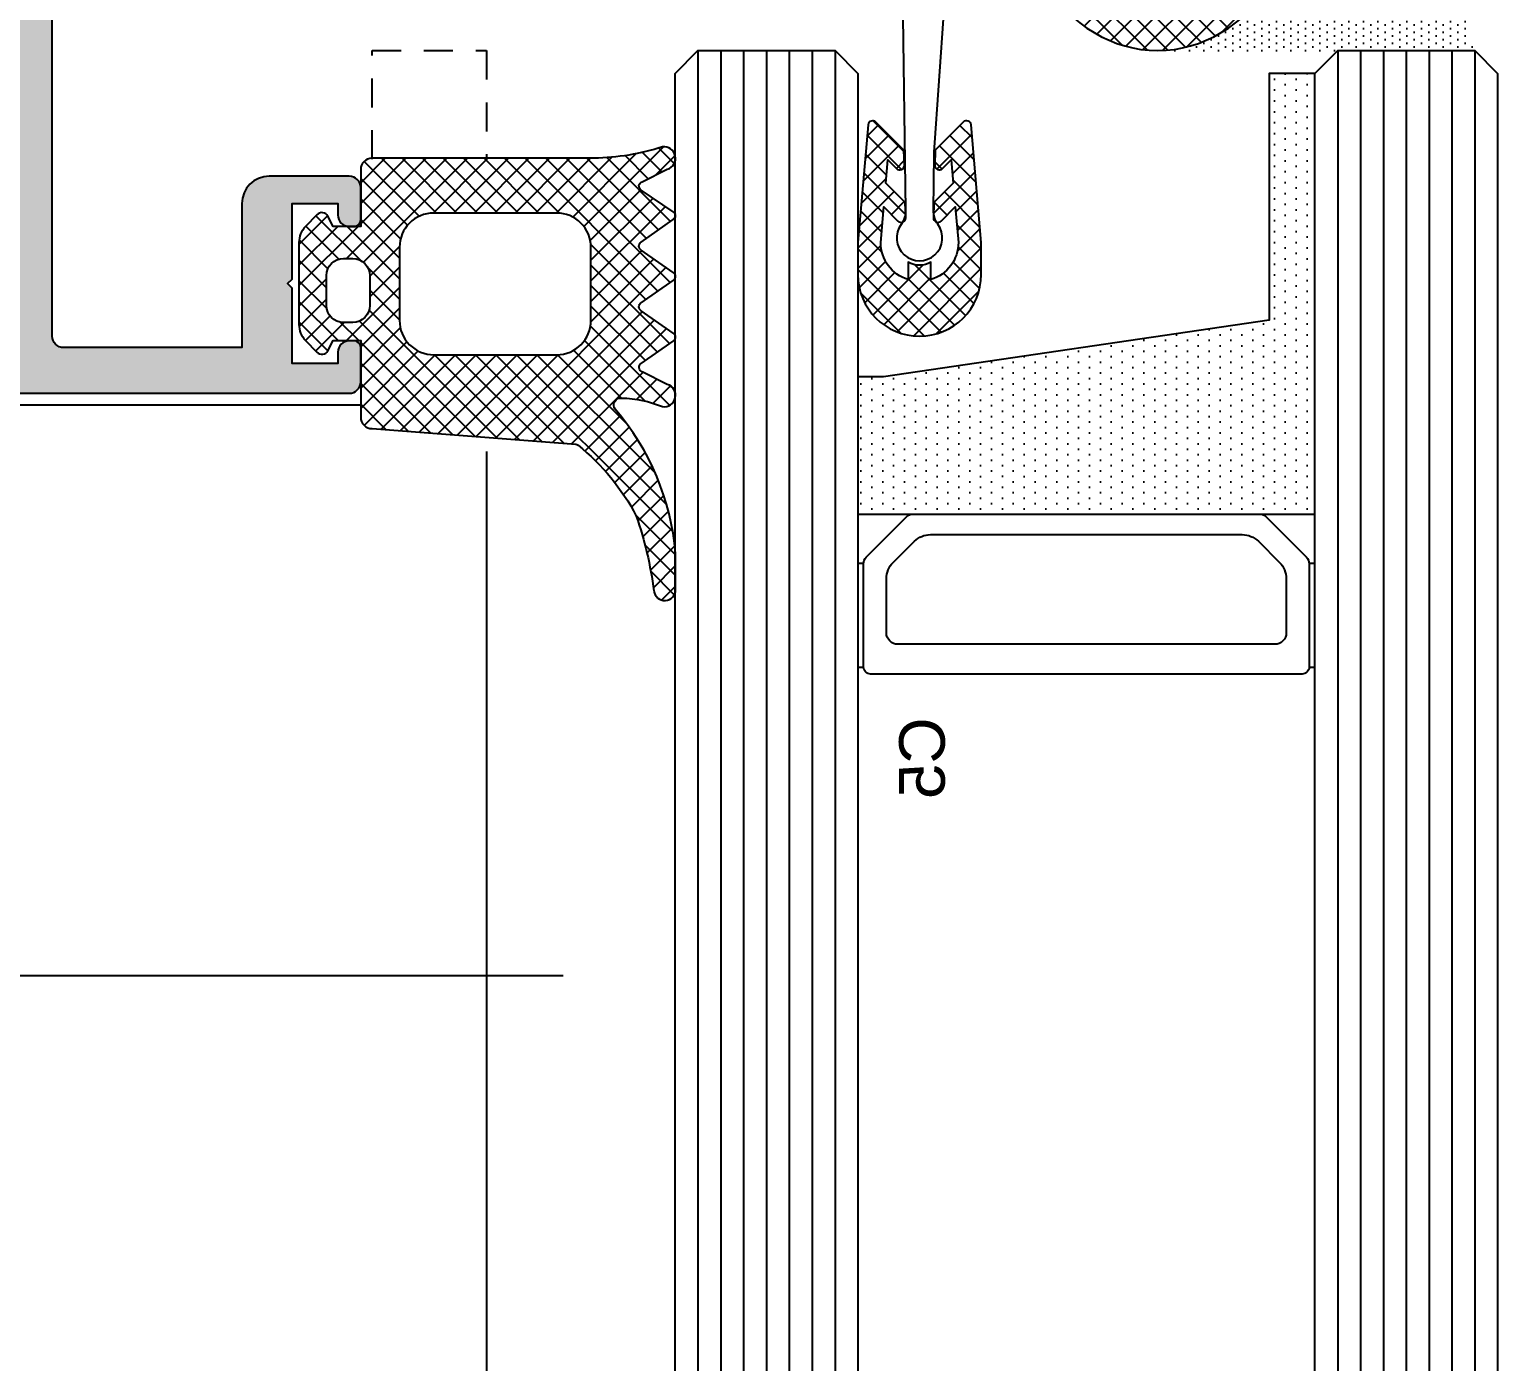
# Model space of a CAD drawing. Header units: inches. Extents: x -772 to 6765, y -813 to 4093.
# Drawn here: x 6010.2 to 6016.63, y 3127.64 to 3133.47 of the extents above; entities that cross this region are included whole.
import ezdxf

# ---------------------------------------------------------------- set-up
doc = ezdxf.new("R2010")
doc.units = ezdxf.units.IN
doc.header["$MEASUREMENT"] = 0
doc.linetypes.add('HIDDEN', pattern=[9.524999999999999, 6.349999999999999, -3.174999999999999])
for name, color, linetype in [('aksoy_aksesuar', 40, 'Continuous'), ('aksoy_bant', 1, 'Continuous'), ('aksoy_block', 7, 'Continuous'), ('aksoy_detaytarama', 252, 'Continuous'), ('aksoy_fitil', 1, 'Continuous'), ('aksoy_iz', 8, 'HIDDEN'), ('aksoy_kapali', 3, 'Continuous'), ('aksoy_silikon', 1, 'Continuous'), ('H_FAC_Cam', 153, 'Continuous'), ('H_FAC_Giydirme', 100, 'Continuous'), ('H_GEN_Greyscale1', 251, 'Continuous'), ('H_GEN_YalitimIsi', 32, 'BATTING')]:
    doc.layers.add(name, color=color, linetype=linetype)
doc.styles.get("Standard").update_dxf_attribs({"font": 'arial.ttf'})
doc.linetypes.add('BATTING', pattern='A,0.00254,-2.54,[134,ltypeshp.shx,S=2.54,R=0,X=-2.54,Y=0],-5.08,[134,ltypeshp.shx,S=2.54,R=180,X=2.54,Y=0],-2.54', length=10.16254)

# ---------------------------------------------------------------- blocks, each defined once
blk = doc.blocks.new('RYN_0342506', base_point=(58, 24.6))
at = {"layer": 'aksoy_detaytarama', "ltscale": 0.1, "extrusion": (0, 0, -1)}
h = blk.add_hatch(color=256, dxfattribs=at)
h.dxf.hatch_style = 1
h.paths.add_polyline_path([(-88.14999999990687, 52.99999999976717), (-88.14999999990687, 46.1999999997206), (-74.44999999995343, 46.1999999997206), (-74.44999999995343, 52.99999999976717)], flags=16)
edge = h.paths.add_edge_path()
edge.add_arc((-87.64998842345085, 72.09998842305504), 0.5000115766671682, 450.0013265422685, 539.9986734577313)
edge.add_line((-88.14999999990687, 72.0999999998603), (-88.14999999990687, 54.69999999983702))
edge.add_line((-88.14999999990687, 54.6999999997206), (-58.49999999990541, 54.6999999997206))
edge.add_arc((-58.5, 54.1999999997206), 0.5, 360, 450, ccw=False)
edge.add_line((-58, 54.1999999997206), (-58, 52.49999999976717))
edge.add_line((-58, 52.49999999976717), (-58.11028856829944, 52.49999999976717))
edge.add_line((-58.11028856830671, 52.49999999976717), (-58.32679491925228, 52.12499999976717))
edge.add_arc((-58.5, 52.2249999998603), 0.199999999999917, 210.0000000000001, 329.99999999999994, ccw=False)
edge.add_line((-58.67320508067496, 52.12499999976717), (-58.82679491916133, 52.3910254035145))
edge.add_arc((-59, 52.2910254036542), 0.1999999999999153, 389.9999999999992, 510.0000000000007)
edge.add_line((-59.17320508067496, 52.3910254035145), (-59.32679491916133, 52.12499999976717))
edge.add_arc((-59.5, 52.2249999998603), 0.199999999999917, 210.0000000000001, 329.99999999999994, ccw=False)
edge.add_line((-59.67320508067496, 52.12499999976717), (-59.82679491916133, 52.3910254035145))
edge.add_arc((-60, 52.2910254036542), 0.1999999999999153, 389.9999999999992, 510.0000000000007)
edge.add_line((-60.17320508067496, 52.3910254035145), (-60.32679491916133, 52.12499999976717))
edge.add_arc((-60.5, 52.2249999998603), 0.199999999999917, 210.0000000000001, 329.99999999999994, ccw=False)
edge.add_line((-60.67320508067496, 52.12499999976717), (-60.82679491916133, 52.3910254035145))
edge.add_arc((-61, 52.2910254036542), 0.1999999999999153, 389.9999999999992, 510.0000000000007)
edge.add_line((-61.17320508067496, 52.3910254035145), (-61.32679491916133, 52.12499999976717))
edge.add_arc((-61.5, 52.2249999998603), 0.199999999999917, 210.0000000000001, 329.99999999999994, ccw=False)
edge.add_line((-61.67320508067496, 52.12499999976717), (-61.82679491916133, 52.3910254035145))
edge.add_arc((-62, 52.2910254036542), 0.1999999999999153, 389.9999999999992, 510.0000000000007)
edge.add_line((-62.17320508067496, 52.3910254035145), (-62.32679491916133, 52.12499999976717))
edge.add_arc((-62.5, 52.2249999998603), 0.199999999999917, 210.0000000000001, 329.99999999999994, ccw=False)
edge.add_line((-62.67320508067496, 52.12499999976717), (-62.82679491916133, 52.3910254035145))
edge.add_arc((-63, 52.2910254036542), 0.1999999999999153, 389.9999999999992, 510.0000000000007)
edge.add_line((-63.17320508067496, 52.3910254035145), (-63.32679491916133, 52.12499999976717))
edge.add_arc((-63.5, 52.2249999998603), 0.199999999999917, 210.0000000000001, 329.99999999999994, ccw=False)
edge.add_line((-63.67320508067496, 52.12499999976717), (-63.82679491916133, 52.3910254035145))
edge.add_arc((-64, 52.2910254036542), 0.1999999999999153, 389.9999999999992, 510.0000000000007)
edge.add_line((-64.17320508067496, 52.3910254035145), (-64.32679491916133, 52.12499999976717))
edge.add_arc((-64.5, 52.2249999998603), 0.199999999999917, 210.0000000000001, 329.99999999999994, ccw=False)
edge.add_line((-64.67320508067496, 52.12499999976717), (-64.82679491916133, 52.3910254035145))
edge.add_arc((-65, 52.2910254036542), 0.1999999999999153, 389.9999999999992, 510.0000000000007)
edge.add_line((-65.17320508067496, 52.3910254035145), (-65.32679491916133, 52.12499999976717))
edge.add_arc((-65.5, 52.2249999998603), 0.199999999999917, 210.0000000000001, 329.99999999999994, ccw=False)
edge.add_line((-65.67320508067496, 52.12499999976717), (-65.82679491916133, 52.3910254035145))
edge.add_arc((-66, 52.2910254036542), 0.1999999999999153, 389.9999999999992, 510.0000000000007)
edge.add_line((-66.17320508067496, 52.3910254035145), (-66.32679491916133, 52.12499999976717))
edge.add_arc((-66.5, 52.2249999998603), 0.199999999999917, 210.0000000000001, 329.99999999999994, ccw=False)
edge.add_line((-66.67320508067496, 52.12499999976717), (-66.82679491916133, 52.3910254035145))
edge.add_arc((-67, 52.2910254036542), 0.1999999999999153, 389.9999999999992, 510.0000000000007)
edge.add_line((-67.17320508067496, 52.3910254035145), (-67.32679491916133, 52.12499999976717))
edge.add_arc((-67.5, 52.2249999998603), 0.199999999999917, 210.0000000000001, 329.99999999999994, ccw=False)
edge.add_line((-67.67320508067496, 52.12499999976717), (-67.82679491916133, 52.3910254035145))
edge.add_arc((-68, 52.2910254036542), 0.1999999999999153, 389.9999999999992, 510.0000000000007)
edge.add_line((-68.17320508067496, 52.3910254035145), (-68.32679491916133, 52.12499999976717))
edge.add_arc((-68.5, 52.2249999998603), 0.199999999999917, 210.0000000000001, 329.99999999999994, ccw=False)
edge.add_line((-68.67320508067496, 52.12499999976717), (-68.82679491916133, 52.3910254035145))
edge.add_arc((-69, 52.2910254036542), 0.1999999999999153, 389.9999999999992, 510.0000000000007)
edge.add_line((-69.17320508067496, 52.3910254035145), (-69.32679491916133, 52.12499999976717))
edge.add_arc((-69.5, 52.2249999998603), 0.199999999999917, 210.0000000000001, 329.99999999999994, ccw=False)
edge.add_line((-69.67320508067496, 52.12499999976717), (-69.8267949174442, 52.3910254035145))
edge.add_arc((-69.99999999825377, 52.2910254036542), 0.1999999999999117, 389.9999999999974, 510.0000000000026)
edge.add_line((-70.17320507904515, 52.3910254035145), (-70.32679491924864, 52.12499999976717))
edge.add_arc((-70.5, 52.2249999998603), 0.199999999999917, 210.0000000000001, 329.99999999999994, ccw=False)
edge.add_line((-70.67320508067496, 52.12499999976717), (-70.88971143162053, 52.49999999976717))
edge.add_line((-70.88971143169329, 52.49999999976717), (-70.99999999998909, 52.49999999976717))
edge.add_arc((-71, 51.49999999976717), 0.9999999999999929, 449.9999999999995, 540.0000000000005)
edge.add_line((-72, 51.49999999976717), (-72, 47.6999999997206))
edge.add_arc((-71, 47.6999999997206), 1.000000000000007, 540.0000000000005, 629.9999999999995)
edge.add_line((-71, 46.6999999997206), (-70.3897114317042, 46.6999999997206))
edge.add_line((-70.38971143169329, 46.6999999997206), (-70.17320508074772, 47.0749999997206))
edge.add_arc((-70, 46.9749999998603), 0.199999999999917, 390.00000000000006, 509.9999999999999, ccw=False)
edge.add_line((-69.82679491920862, 47.0749999997206), (-69.67320508072225, 46.80897459597327))
edge.add_arc((-69.5, 46.9089745960664), 0.1999999999999135, 569.9999999999984, 690.0000000000016)
edge.add_line((-69.32679491920862, 46.80897459597327), (-69.17320508072225, 47.0749999997206))
edge.add_arc((-69, 46.9749999998603), 0.199999999999917, 390.00000000000006, 509.9999999999999, ccw=False)
edge.add_line((-68.82679491920862, 47.0749999997206), (-68.67320508072225, 46.80897459597327))
edge.add_arc((-68.5, 46.9089745960664), 0.1999999999999135, 569.9999999999984, 690.0000000000016)
edge.add_line((-68.32679491920862, 46.80897459597327), (-68.17320508072225, 47.0749999997206))
edge.add_arc((-68, 46.9749999998603), 0.199999999999917, 390.00000000000006, 509.9999999999999, ccw=False)
edge.add_line((-67.82679491920862, 47.0749999997206), (-67.67320508072225, 46.80897459597327))
edge.add_arc((-67.5, 46.9089745960664), 0.1999999999999135, 569.9999999999984, 690.0000000000016)
edge.add_line((-67.32679491920862, 46.80897459597327), (-67.17320508072225, 47.0749999997206))
edge.add_arc((-67, 46.9749999998603), 0.199999999999917, 390.00000000000006, 509.9999999999999, ccw=False)
edge.add_line((-66.82679491920862, 47.0749999997206), (-66.67320508072225, 46.80897459597327))
edge.add_arc((-66.5, 46.9089745960664), 0.1999999999999135, 569.9999999999984, 690.0000000000016)
edge.add_line((-66.32679491920862, 46.80897459597327), (-66.17320508072225, 47.0749999997206))
edge.add_arc((-66, 46.9749999998603), 0.199999999999917, 390.00000000000006, 509.9999999999999, ccw=False)
edge.add_line((-65.82679491920862, 47.0749999997206), (-65.67320508072225, 46.80897459597327))
edge.add_arc((-65.5, 46.9089745960664), 0.1999999999999135, 569.9999999999984, 690.0000000000016)
edge.add_line((-65.32679491920862, 46.80897459597327), (-65.17320508072225, 47.0749999997206))
edge.add_arc((-65, 46.9749999998603), 0.199999999999917, 390.00000000000006, 509.9999999999999, ccw=False)
edge.add_line((-64.82679491920862, 47.0749999997206), (-64.67320508072225, 46.80897459597327))
edge.add_arc((-64.5, 46.9089745960664), 0.1999999999999135, 569.9999999999984, 690.0000000000016)
edge.add_line((-64.32679491920862, 46.80897459597327), (-64.17320508072225, 47.0749999997206))
edge.add_arc((-64, 46.9749999998603), 0.199999999999917, 390.00000000000006, 509.9999999999999, ccw=False)
edge.add_line((-63.82679491920862, 47.0749999997206), (-63.67320508072225, 46.80897459597327))
edge.add_arc((-63.5, 46.9089745960664), 0.1999999999999135, 569.9999999999984, 690.0000000000016)
edge.add_line((-63.32679491920862, 46.80897459597327), (-63.17320508072225, 47.0749999997206))
edge.add_arc((-63, 46.9749999998603), 0.199999999999917, 390.00000000000006, 509.9999999999999, ccw=False)
edge.add_line((-62.82679491920862, 47.0749999997206), (-62.67320508072225, 46.80897459597327))
edge.add_arc((-62.5, 46.9089745960664), 0.1999999999999135, 569.9999999999984, 690.0000000000016)
edge.add_line((-62.32679491920862, 46.80897459597327), (-62.17320508072225, 47.0749999997206))
edge.add_arc((-62, 46.9749999998603), 0.199999999999917, 390.00000000000006, 509.9999999999999, ccw=False)
edge.add_line((-61.82679491920862, 47.0749999997206), (-61.67320508072225, 46.80897459597327))
edge.add_arc((-61.5, 46.9089745960664), 0.1999999999999135, 569.9999999999984, 690.0000000000016)
edge.add_line((-61.32679491920862, 46.80897459597327), (-61.17320508072225, 47.0749999997206))
edge.add_arc((-61, 46.9749999998603), 0.199999999999917, 390.00000000000006, 509.9999999999999, ccw=False)
edge.add_line((-60.82679491920862, 47.0749999997206), (-60.67320508072225, 46.80897459597327))
edge.add_arc((-60.5, 46.9089745960664), 0.1999999999999135, 569.9999999999984, 690.0000000000016)
edge.add_line((-60.32679491920862, 46.80897459597327), (-60.17320508072225, 47.0749999997206))
edge.add_arc((-60, 46.9749999998603), 0.199999999999917, 390.00000000000006, 509.9999999999999, ccw=False)
edge.add_line((-59.82679491920862, 47.0749999997206), (-59.67320508072225, 46.80897459597327))
edge.add_arc((-59.5, 46.9089745960664), 0.1999999999999135, 569.9999999999984, 690.0000000000016)
edge.add_line((-59.32679491920862, 46.80897459597327), (-59.17320508072225, 47.0749999997206))
edge.add_arc((-59, 46.9749999998603), 0.199999999999917, 390.00000000000006, 509.9999999999999, ccw=False)
edge.add_line((-58.82679491920862, 47.0749999997206), (-58.61028856826306, 46.6999999997206))
edge.add_line((-58.61028856830671, 46.6999999997206), (-58.00000000000728, 46.6999999997206))
edge.add_line((-58, 46.6999999997206), (-58, 44.99999999976717))
edge.add_arc((-58.5, 44.99999999976717), 0.5000000000000142, 270.0000000000016, 359.99999999999835, ccw=False)
edge.add_line((-58.5, 44.49999999976717), (-88.15000000000146, 44.49999999976718))
edge.add_line((-88.14999999990687, 44.49999999976717), (-88.14999999990687, 27.09999999974389))
edge.add_arc((-87.64998842345085, 27.1000115761999), 0.5000115766671673, 540.0013265422685, 629.9986734577316)
edge.add_line((-87.64999999990687, 26.5999999998603), (-79.8499999999076, 26.5999999998603))
edge.add_line((-79.84999999997672, 26.5999999998603), (-79.84999999997672, 32.90099999983795))
edge.add_arc((-78.64999999990687, 32.90099999983795), 1.200000000035305, 450.00000000165096, 540.0000000016495, ccw=False)
edge.add_line((-78.64999999990687, 34.10099999979138), (-75.14999999760039, 34.10099999979138))
edge.add_arc((-75.14999999769498, 33.60099999979138), 0.4999999999997726, 359.9999999999739, 450.00000000002603, ccw=False)
edge.add_line((-74.64999999769498, 33.60099999979138), (-74.64999999769498, 32.20163505629171))
edge.add_arc((-74.9499884248944, 32.19899999978952), 0.2999999999957435, 269.9999999913433, 360.50326520220784, ccw=False)
edge.add_line((-74.9499884248944, 31.89899999974295), (-75.14998842477507, 31.89899999974295))
edge.add_arc((-75.14998842484783, 32.39899999974295), 0.5000000000195541, 539.99999996222, 629.9999999977592, ccw=False)
edge.add_line((-75.64998842484783, 32.39899999997579), (-75.64998842456771, 32.89899999962654))
edge.add_line((-75.64998842449859, 32.89899999974295), (-77.6499999999287, 32.89886030764319))
edge.add_line((-77.64999999990687, 32.89886030764319), (-77.64999967836047, 29.59892105893232))
edge.add_line((-77.64999967836775, 29.59892105893232), (-77.84999967836848, 29.39892105897889))
edge.add_line((-77.8499996784376, 29.39892105897889), (-77.65000032152966, 29.19892105902545))
edge.add_line((-77.6500003215624, 29.19892105902545), (-77.65000000001237, 25.89899999974295))
edge.add_line((-77.64999999990687, 25.89899999974295), (-75.64999999990687, 25.89899999974295))
edge.add_line((-75.64999999990687, 25.89899999974295), (-75.64999999760039, 26.39899999974295))
edge.add_arc((-75.14999999769498, 26.39899999974295), 0.4999999999997726, 449.9999999999739, 540.0000000000261, ccw=False)
edge.add_line((-75.14999999769498, 26.89899999974295), (-74.94999999769789, 26.89899999974295))
edge.add_arc((-74.94999999762513, 26.59899999969639), 0.300000000025193, 359.999999995918, 449.99999999574385, ccw=False)
edge.add_line((-74.64999999769498, 26.59899999969639), (-74.65000000000146, 25.09999999892898))
edge.add_arc((-75.14999999990687, 25.0999999998603), 0.49999999997695, 269.99999999735866, 359.9999999092598, ccw=False)
edge.add_line((-75.14999999990687, 24.5999999998603), (-220.6499999999069, 24.59999999986033))
edge.add_arc((-220.6499969592551, 25.10000304039568), 0.5000030407071934, 540.0003484361993, 629.9996515638006, ccw=False)
edge.add_line((-221.1499999999069, 25.0999999998603), (-221.1499999999069, 74.0999999998603))
edge.add_arc((-220.6499969592551, 74.0999969590921), 0.5000030407071934, 450.0003484361994, 539.9996515638006, ccw=False)
edge.add_line((-220.6499999999069, 74.5999999998603), (-75.14999999990687, 74.59999999986027))
edge.add_arc((-75.14999999990687, 74.0999999998603), 0.4999999999769536, 360.00000009074057, 450.0000000026409, ccw=False)
edge.add_line((-74.64999999990687, 74.1000000005588), (-74.64999999760039, 72.60099999979138))
edge.add_arc((-74.94999999762513, 72.60099999979138), 0.3000000000251944, 270.0000000042559, 360.0000000040817, ccw=False)
edge.add_line((-74.94999999762513, 72.30099999974482), (-75.14999999762222, 72.30099999974482))
edge.add_arc((-75.14999999769498, 72.80099999974482), 0.4999999999997726, 179.9999999999739, 270.00000000002603, ccw=False)
edge.add_line((-75.64999999769498, 72.80099999974482), (-75.65000000000146, 73.30099999974482))
edge.add_line((-75.64999999990687, 73.30099999974482), (-77.64999999990687, 73.30099999974482))
edge.add_line((-77.64999999990687, 73.30099999974482), (-77.6500003214569, 70.00107894046232))
edge.add_line((-77.6500003215624, 70.00107894046232), (-77.84999967847034, 69.80107894050889))
edge.add_line((-77.8499996784376, 69.80107894050889), (-77.64999967843687, 69.60107894055545))
edge.add_line((-77.64999967836775, 69.60107894055545), (-77.64999999991414, 66.30113969184458))
edge.add_line((-77.64999999990687, 66.30113969184458), (-75.64998842447676, 66.30099999974482))
edge.add_line((-75.64998842449859, 66.30099999974482), (-75.64998842477871, 66.80099999939557))
edge.add_arc((-75.14998842484783, 66.80099999974482), 0.5000000000195541, 450.0000000022407, 540.00000003778, ccw=False)
edge.add_line((-75.14998842484783, 67.30099999974482), (-74.94998842496716, 67.30099999974482))
edge.add_arc((-74.9499884248944, 67.00099999969825), 0.2999999999957454, 359.496734797793, 450.00000000865623, ccw=False)
edge.add_line((-74.64999999769498, 66.99836494331248), (-74.64999999769498, 65.5989999998128))
edge.add_arc((-75.14999999769498, 65.59899999969639), 0.4999999999997726, 269.9999999999739, 360.00000000002603, ccw=False)
edge.add_line((-75.14999999769498, 65.09899999969639), (-78.65000000000146, 65.09899999969639))
edge.add_arc((-78.64999999990687, 66.29899999988265), 1.200000000035288, 539.9999999983498, 629.9999999983497, ccw=False)
edge.add_line((-79.84999999997672, 66.29899999988265), (-79.84999999997672, 72.5999999998603))
edge.add_line((-79.84999999997672, 72.5999999998603), (-87.64999999997599, 72.5999999998603))
h.paths.add_polyline_path([(-218.6499999999069, 72.39999999967404), (-203.1499999999069, 72.39999999967404), (-202.1499999999069, 72.0999999998603), (-184.1499999999069, 72.0999999998603), (-183.1499999999069, 72.39999999967404), (-132.1499999999069, 72.39999999967404), (-131.1499999999069, 72.0999999998603), (-127.1499999999069, 72.0999999998603), (-126.1499999999069, 72.39999999967404), (-90.14999999990687, 72.39999999967404), (-90.14999999990687, 26.7999999995809), (-126.1499999999069, 26.7999999995809), (-127.1499999999069, 27.0999999998603), (-131.1499999999069, 27.0999999998603), (-132.1499999999069, 26.7999999995809), (-183.1539999999804, 26.7999999995809), (-183.1499999999069, 26.7999999995809), (-184.1499999999069, 27.0999999998603), (-202.1499999999069, 27.0999999998603), (-203.1499999999069, 26.7999999995809), (-218.6499999999069, 26.7999999995809)], flags=16)
at = {"layer": 'H_FAC_Giydirme', "extrusion": (0, 0, -1)}
blk.add_lwpolyline([(-220.6499999999069, 74.5999999998603), (-75.14999999990687, 74.5999999998603, -0.414213561922734), (-74.64999999990687, 74.1000000005588), (-74.64999999769498, 72.60099999979138, -0.4142135623722043), (-74.94999999762513, 72.30099999974482), (-75.14999999769498, 72.30099999974482, -0.4142135623733613), (-75.64999999769498, 72.80099999974482), (-75.64999999990687, 73.30099999974482), (-77.64999999990687, 73.30099999974482), (-77.6500003215624, 70.00107894046232), (-77.8499996784376, 69.80107894050889), (-77.64999967836775, 69.60107894055545), (-77.64999999990687, 66.30113969184458), (-75.64998842449859, 66.30099999974482), (-75.64998842484783, 66.80099999927916, -0.4142135625547695), (-75.14998842484783, 67.30099999974482), (-74.9499884248944, 67.30099999974482, -0.4167885757908555), (-74.64999999769498, 66.99836494331248), (-74.64999999769498, 65.59899999969639, -0.4142135623733614), (-75.14999999769498, 65.09899999969639), (-78.64999999990687, 65.09899999969639, -0.414213562373095), (-79.84999999997672, 66.29899999988265), (-79.84999999997672, 72.5999999998603), (-87.64999999990687, 72.5999999998603, 0.414199999999907), (-88.14999999990687, 72.0999999998603), (-88.14999999990687, 54.6999999997206)], format="xyb", dxfattribs=at)
blk = doc.blocks.new('c5(8 20 8) silikon')
at = {"layer": 'aksoy_detaytarama'}
h = blk.add_hatch(dxfattribs=at)
h.set_pattern_fill('DOTS', color=256, scale=0.3, angle=-1.272221872585407e-14)
h.set_pattern_definition([(360, (-3363.527782637626, -5310.109259096882), (0.2381250000000001, 0.4762499999999999), [0, -0.47625])])
h.paths.add_polyline_path([(-26.28352067884407, -9.999866748345084), (-26.28352067884407, -7.999866748345084), (-15.47881791289547, -7.999866748345084), (-12.99999999895135, 8.872344982461073), (-12.99999999895135, 10.00013325165492), (-6.999999998951353, 10.00013325165492), (-6.999999998952262, -9.999866748345084)])
at = {"layer": 'aksoy_bant'}
for points in [[(-4.834314573380652, 10.00013325165492), (-0.2999999988815034, 10.00013325165492), (-0.2999999988815034, 9.750266503193416), (-4.834314573380652, 9.750266503193416)], [(-4.834314573381562, -9.749999999883585), (-0.2999999988824129, -9.749999999883585), (-0.2999999988824129, -9.999866748345084), (-4.834314573381562, -9.999866748345084)]]:
    blk.add_lwpolyline(points, close=True, dxfattribs=at)
at = {"layer": 'aksoy_detaytarama'}
for p, q in [((-27.28352067884316, 17.00013325165492), (122.7164793211577, 17.00013325165492)), ((-27.28352067884316, 16.00013325165492), (122.7164793211577, 16.00013325165492)), ((-27.28352067884316, 15.00013325165492), (122.7164793211577, 15.00013325165583)), ((-27.28352067884316, 14.00013325165492), (122.7164793211577, 14.00013325165492)), ((-27.28352067884316, 13.00013325165492), (122.7164793211577, 13.00013325165583)), ((-27.28352067884316, 12.00013325165492), (122.7164793211577, 12.00013325165492)), ((-27.28352067884316, 11.00013325165492), (122.7164793211577, 11.00013325165492)), ((-27.28352067884407, -10.99986674834508), (122.7164793211568, -10.99986674834508)), ((-27.28352067884407, -11.99986674834508), (122.7164793211568, -11.99986674834508)), ((-27.28352067884407, -12.99986674834508), (122.7164793211568, -12.99986674834417)), ((-27.28352067884407, -13.99986674834508), (122.7164793211568, -13.99986674834508)), ((-27.28352067884407, -14.99986674834508), (122.7164793211568, -14.99986674834417)), ((-27.28352067884407, -15.99986674834508), (122.7164793211568, -15.99986674834508)), ((-27.28352067884407, -16.99986674834508), (122.7164793211568, -16.99986674834508))]:
    blk.add_line(p, q, dxfattribs=at)
at = {"layer": 'aksoy_silikon'}
blk.add_lwpolyline([(-26.28352067884407, -9.999866748345084), (-26.28352067884407, -7.999866748345084), (-15.47881791289547, -7.999866748345084), (-12.99999999895135, 8.872344982461073), (-12.99999999895135, 10.00013325165492), (-6.999999998951353, 10.00013325165492), (-6.999999998952262, -9.999866748345084)], close=True, dxfattribs=at)
at = {"layer": 'H_FAC_Cam'}
for points in [[(122.7164793211568, 18.00013325165492), (-26.28352067884316, 18.00013325165492), (-27.28352067884316, 17.00013325165492), (-27.28352067884316, 11.00013325165492), (-26.28518399281802, 10.00013325165492), (122.7164793211568, 10.00013325165492)], [(122.7164793211559, -9.999866748345084), (-26.28352067884407, -9.999866748345084), (-27.28352067884407, -10.99986674834508), (-27.28352067884407, -16.99986674834508), (-26.28352067884407, -17.99986674834508), (122.7164793211559, -17.99986674834508)]]:
    blk.add_lwpolyline(points, dxfattribs=at)
at = {"layer": 'H_FAC_Giydirme', "ltscale": 10}
for points in [[(-0.2999999988815034, 9.750000000116415), (-4.834314573904521, 9.750000000116415, 0.1989123673796515), (-5.117157287079863, 9.632842712569982), (-6.882842711986996, 7.867157287662849, 0.1989123673796714), (-6.999999998951353, 7.584314575185999), (-6.999999998952262, -7.584314574836753, 0.1989123673796559), (-6.882842711987905, -7.867157287430018), (-5.117157287080772, -9.632842712337151, 0.1989123673796541), (-4.834314573905431, -9.749999999883585), (-0.2999999988824129, -9.749999999883585, 0.4142135623730951), (0, -9.449999999953434), (9.094947017729282e-13, 9.449999999953434, 0.4142135623730951)], [(-5.807106780935101, 7.528679656563327, 0.1989123673796584), (-6.099999999975807, 6.821572875371203), (-6.099999999975807, -6.821572875138372, 0.198912367379658), (-5.80710678093601, -7.528679656330496), (-4.878679655957967, -8.457106781192124, 0.198912367379658), (-4.171572874998674, -8.749999999883585), (-1.799999998882413, -8.75, 0.4142135623730951), (-1.299999998882413, -8.249999999883585), (-1.299999998881503, 8.250000000116415, 0.4142135623730946), (-1.799999998881503, 8.75), (-4.171572874997764, 8.75, 0.1989123673796531), (-4.878679655957058, 8.457106781192124)]]:
    blk.add_lwpolyline(points, format="xyb", close=True, dxfattribs=at)
at = {"layer": 'aksoy_kapali', "ltscale": 0.5}
blk.add_text('C5', height=2, dxfattribs=at).set_placement((1.896066157853966, 6.193086350425801))
blk = doc.blocks.new('ftl1')
at = {"layer": 'aksoy_detaytarama'}
h = blk.add_hatch(dxfattribs=at)
h.set_pattern_fill('ANSI37', color=256, scale=0.2)
h.set_pattern_definition([(45, (-297304.3857043271, 750758.3271719406), (-0.4490128060534576, 0.4490128060534577), []), (135, (-297304.3857043271, 750758.3271719406), (-0.4490128060534577, -0.4490128060534576), [])])
edge = h.paths.add_edge_path(flags=16)
edge.add_arc((-1.600000000034925, -2.689940985990688), 1.5, 180, 270, ccw=False)
edge.add_line((-3.100000000034925, -2.689940985990688), (-3.100000000034925, 2.689940985990688))
edge.add_arc((-1.60000000003118, 2.689940985986943), 1.500000000003745, 90.00000000014307, 179.999999999857, ccw=False)
edge.add_line((-1.600000000034925, 4.189940985990688), (1.599999999976717, 4.189940986107104))
edge.add_arc((1.599999999980547, 2.689940986110934), 1.49999999999617, -1.4631496014771983e-10, 90.00000000014631, ccw=False)
edge.add_line((3.099999999976717, 2.689940986107104), (3.099999999976717, -2.689940985990688))
edge.add_arc((1.599999999976717, -2.689940985990688), 1.5, -90, 0, ccw=False)
edge.add_line((1.599999999976717, -4.189940985990688), (-1.600000000034925, -4.189940985990688))
edge = h.paths.add_edge_path(flags=16)
edge.add_arc((0.93914648523789, 6.239156412309947), 0.7499999999999805, 269.9999999999985, 360.0000000000015)
edge.add_line((1.68914648523787, 6.239156412309967), (1.68914648523787, 6.63915641233325))
edge.add_arc((0.9391464852378704, 6.63915641233325), 0.75, 0, 90)
edge.add_line((0.9391464852378704, 7.38915641233325), (-0.3608535147504881, 7.38915641233325))
edge.add_arc((-0.36085351475048, 6.639156412333242), 0.750000000000008, 90.00000000000061, 179.9999999999994)
edge.add_line((-1.110853514750488, 6.63915641233325), (-1.110853514750488, 6.239156412309967))
edge.add_arc((-0.3608535147504806, 6.239156412309974), 0.7500000000000075, 180.0000000000005, 269.9999999999994)
edge.add_line((-0.3608535147504881, 5.489156412309967), (0.9391464852378704, 5.489156412309967))
edge = h.paths.add_edge_path()
edge.add_arc((13.38096626471596, -7.416031367707096), 0.4756182057521946, -90.00000000236531, 82.81344958268153, ccw=False)
edge.add_line((13.38096626469633, -7.89164957345929), (11.77796626475174, -7.89164957345929))
edge.add_arc((12.73580994666479, 3.226172799927564), 11.15900707254736, 229.4538121839914, 265.0759045292208, ccw=False)
edge.add_arc((5.294631276442081, -5.491793587337513), 0.3031088913038778, 51.87206104136536, 188.2814232291049)
edge.add_arc((9.993193460199281, -5.413412698591371), 5.00000000021352, 181.3986061206103, 202.4096103033802)
edge.add_arc((4.875911285088534, -7.390968502208881), 0.4999999999789851, -163.87523230091188, 8.213210701210585, ccw=False)
edge.add_line((4.395581691409461, -7.529833477688953), (3.847623678448144, -6.434784179902636))
edge.add_arc((3.655915062931029, -6.491789295029835), 0.2000044409860805, 16.55999906353166, 149.9865137140388)
edge.add_line((3.482729679497425, -6.391746307373978), (2.501178976439405, -7.790018501109444))
edge.add_arc((2.328158133343095, -7.692221031041795), 0.1987474711723162, 209.476662113007, 330.52333788699303, ccw=False)
edge.add_line((2.155137290246785, -7.790018501109444), (1.172955975926016, -6.390654617804103))
edge.add_arc((0.9997731558105443, -6.490693164482571), 0.2000000000117194, 30.01275195605853, 149.9872480439415)
edge.add_line((0.826590335695073, -6.390654617804103), (-0.15488218923565, -7.788791472557932))
edge.add_arc((-0.3279030323028564, -7.690994002506733), 0.1987474711388852, 209.4766621130071, 330.52333788699286, ccw=False)
edge.add_line((-0.5009238753700629, -7.788791472557932), (-1.482485655345954, -6.390500103007071))
edge.add_arc((-1.655668475461425, -6.490538649685522), 0.200000000011711, 30.01275195605434, 149.9872480439457)
edge.add_line((-1.828851295576897, -6.390500103007071), (-2.811240331386216, -7.790223585674539))
edge.add_arc((-2.984256015217397, -7.691783701929856), 0.199059884364575, 209.6383651009948, 330.3616348990052, ccw=False)
edge.add_line((-3.157271699048579, -7.790223585674539), (-4.104518981359433, -6.392764678341337))
edge.add_arc((-4.27916961442692, -6.490218033134695), 0.1999999999783846, 29.16109232002062, 163.8714214601256)
edge.add_line((-4.471297757001594, -6.434659264050424), (-5.019255769962911, -7.529833477688953))
edge.add_arc((-5.499585363671085, -7.390968502206853), 0.5000000000075042, 171.7867892994959, 343.8752323016148, ccw=False)
edge.add_arc((-15.93195965132935, -4.140067315016049), 10.43374355649902, 342.2580910643914, 358.9305072431803)
edge.add_line((-5.50003373529762, -4.334814035682939), (-5.50003373529762, 5.38915641233325))
edge.add_arc((-5.00003373529762, 5.38915641233325), 0.5, 90, 180, ccw=False)
edge.add_line((-5.00003373529762, 5.88915641233325), (-2.518200000049546, 5.88915641233325))
edge.add_line((-2.518200000049546, 5.88915641233325), (-2.518200000049546, 7.089156412403099))
edge.add_line((-2.518200000049546, 7.089156412403099), (-2.95937647059327, 7.324450529995374))
edge.add_arc((-2.818200000004474, 7.589156412397829), 0.3000000000439521, 134.1294200790289, 241.9275130685026, ccw=False)
edge.add_line((-3.027084433939308, 7.804487072746269), (-2.509140856331214, 8.306925280136056))
edge.add_arc((-1.81285941000168, 7.589156412421879), 0.9999999999812202, 90.00000000396108, 134.1294200786437, ccw=False)
edge.add_line((-1.812859410070814, 8.5891564124031), (1.776459409971721, 8.5891564124031))
edge.add_arc((1.776459409931542, 7.58915641234971), 1.000000000053389, 45.87057992303238, 89.9999999976979, ccw=False)
edge.add_line((2.472740856290329, 8.306925280136056), (2.990684433840215, 7.804487072746269))
edge.add_arc((2.781799999934447, 7.589156412376611), 0.3000000000389438, -61.927513061684806, 45.870579927777214, ccw=False)
edge.add_line((2.922976470552385, 7.324450529995374), (2.481799999950454, 7.089156412403099))
edge.add_line((2.481799999950454, 7.089156412403099), (2.481799999950454, 5.88915641233325))
edge.add_line((2.481799999950454, 5.88915641233325), (5.83209999994142, 5.88915641233325))
edge.add_arc((5.832167940466687, 5.389124356441871), 0.5000320605069978, 0.0036730990486830706, 90.00778491155899, ccw=False)
edge.add_line((6.33219999994617, 5.38915641233325), (7.01486458798172, -3.52171918482054))
edge.add_arc((7.212187205113099, -3.489103472199695), 0.1999999998533563, 189.3856324493432, 221.8118425631902)
edge.add_arc((14.57303358948294, 2.341792555954793), 9.590145358084214, 218.4559459804428, 242.6021231318855)
edge.add_arc((15.62337904558303, 9.69689287078343), 16.78366040546428, 251.0029337207629, 262.4889115387969)
at = {"layer": 'aksoy_fitil'}
blk.add_lwpolyline([(13.44046626472846, -6.944149573566392, -0.9391729473743986), (13.38096626469633, -7.89164957345929), (11.77796626475174, -7.89164957345929, -0.1566945823843043), (5.481776626373176, -5.253357814042829, 0.677110477269376), (4.994683040655218, -5.535451986710541, 0.09193551208718409), (5.370782944373786, -7.319539930787869, -0.9332368286059814), (4.395581691409461, -7.529833477688953), (3.847623678448144, -6.434784179902636, 0.6582929623230097), (3.482729679497425, -6.391746307373978), (2.501178976439405, -7.790018501109444, -0.5834557230106346), (2.155137290246785, -7.790018501109444), (1.172955975926016, -6.390654617804103, 0.5772019029751383), (0.826590335695073, -6.390654617804103), (-0.15488218923565, -7.788791472557932, -0.5834557230106346), (-0.5009238753700629, -7.788791472557932), (-1.482485655345954, -6.390500103007071, 0.5772019029751857), (-1.828851295576897, -6.390500103007071), (-2.811240331386216, -7.790223585674539, -0.5815657771122738), (-3.157271699048579, -7.790223585674539), (-4.104518981359433, -6.392764678341337, 0.6663519555679488), (-4.471297757001594, -6.434659264050424), (-5.019255769962911, -7.529833477688953, -0.933236828605953), (-5.994457022985443, -7.319539930787869, 0.07287574088417499), (-5.50003373529762, -4.334814035682939), (-5.50003373529762, 5.38915641233325, -0.414213562373095), (-5.00003373529762, 5.88915641233325), (-2.518200000049546, 5.88915641233325), (-2.518200000049546, 7.089156412403099), (-2.95937647059327, 7.324450529995374, -0.508416243482813), (-3.027084433939308, 7.804487072746269), (-2.509140856331214, 8.306925280136056, -0.1949664116586393), (-1.812859410070814, 8.5891564124031), (1.776459409971721, 8.5891564124031, -0.1949664116585618), (2.472740856290329, 8.306925280136056), (2.990684433840215, 7.804487072746269, -0.5084162434827487), (2.922976470552385, 7.324450529995374), (2.481799999950454, 7.089156412403099), (2.481799999950454, 5.88915641233325), (5.83209999994142, 5.88915641233325, -0.4142345819134799), (6.33219999994617, 5.38915641233325), (7.01486458798172, -3.52171918482054, 0.1424377572581216), (7.063119561818894, -3.622440780047327, 0.1057491426454497), (10.15996626473498, -6.172649573534727, 0.05015903481716782), (13.42945144628175, -6.942756713717245)], format="xyb", dxfattribs=at)
for points in [[(0.9391464852378704, 5.489156412309967, 0.4142135623731104), (1.68914648523787, 6.239156412309967), (1.68914648523787, 6.63915641233325, 0.414213562373095), (0.9391464852378704, 7.38915641233325), (-0.3608535147504881, 7.38915641233325, 0.4142135623730888), (-1.110853514750488, 6.63915641233325), (-1.110853514750488, 6.239156412309967, 0.4142135623730892), (-0.3608535147504881, 5.489156412309967)], [(-1.600000000034925, -4.189940985990688, -0.414213562373095), (-3.100000000034925, -2.689940985990688), (-3.100000000034925, 2.689940985990688, -0.4142135623716325), (-1.600000000034925, 4.189940985990688), (1.599999999976717, 4.189940986107104, -0.4142135623745908), (3.099999999976717, 2.689940986107104), (3.099999999976717, -2.689940985990688, -0.414213562373095), (1.599999999976717, -4.189940985990688)]]:
    blk.add_lwpolyline(points, format="xyb", close=True, dxfattribs=at)
blk = doc.blocks.new('0340175')
at = {"layer": 'aksoy_aksesuar'}
blk.add_lwpolyline([(4.658628444225997, 8.380285449624353, 0.01454234695920362), (4.745794385418776, 8.38377176450831), (10.98968463714982, 8.8156467999288, 0.2964189637032179), (12.2957194313517, 9.799041288569242), (12.62801320374547, 10.71201092484625, -0.3152987888789837), (13.09785951413824, 11.0410008531835), (25.49999996236738, 11.0410008531835, -0.5205670505517391), (25.96984627276015, 10.36999078151985), (25.06094587313191, 7.872807457009003, -0.3152987888789839), (24.59109956273915, 7.543817528671752), (23.14120333184383, 7.543817528671752), (23.14120333184383, 7.943828639134153), (13.1999999623672, 7.943828639134153), (13.05405627921618, 7.719204945035926, -0.2684808038618933), (11.73478393463165, 7), (2.211868420019528, 7.133329419611982, 0.1666355691980386), (1.593219421835784, 6.938727325669788, -1.979593738999512), (1.593661075418368, 8.548593246373457, 0.166356542833372), (2.2111175279083, 8.353625259790533), (4.658628663790296, 8.380285452016324)], format="xyb", close=True, dxfattribs=at)
blk = doc.blocks.new('RYN_0809850', base_point=(63.7, -37.626821))
at = {"layer": 'aksoy_detaytarama', "extrusion": (0, 0, -1)}
h = blk.add_hatch(dxfattribs=at)
h.set_pattern_fill('ANSI37', color=256, scale=0.2, angle=89.99999999999999)
h.set_pattern_definition([(135, (5448.026925652659, -3473.270843129746), (-0.4490128060534578, -0.4490128060534575), []), (225, (5448.026925652659, -3473.270843129746), (0.4490128060534575, -0.4490128060534578), [])])
edge = h.paths.add_edge_path()
edge.add_ellipse((-67.20720083135656, -33.37902416937787), major_axis=(-0.199999735221808, 0), ratio=1, start_angle=178.5402787016214, end_angle=314.99999985132024, ccw=False)
edge.add_line((-67.00726599999962, -33.38411899999983), (-67.02409199999965, -34.04444400000011))
edge.add_line((-67.02409199999965, -34.04444400000011), (-67.87447400000019, -34.89482600000019))
edge.add_line((-67.87447400000019, -34.89482600000019), (-67.78618000000006, -35.91045399999985))
edge.add_line((-67.78618000000006, -35.91045399999985), (-67.40763499999957, -35.53190899999981))
edge.add_ellipse((-67.26621333135652, -35.67333036906111), major_axis=(-0.2000002299722526, 0), ratio=1, start_angle=178.5403395368569, end_angle=315.0000606865575, ccw=False)
edge.add_line((-67.06627800000024, -35.67842500000006), (-67.0831049999997, -36.33874999999989))
edge.add_line((-67.0831049999997, -36.33874999999989), (-68.3125970000001, -37.56824199999983))
edge.add_ellipse((-68.45401855161757, -37.42682083334337), major_axis=(-0.2000000041009146, 0), ratio=1, start_angle=4.9686603744862055, end_angle=135.0000779820015, ccw=False)
edge.add_line((-68.65326699999969, -37.44414300000017), (-69.10005499999988, -32.30002800000011))
edge.add_line((-69.10005499999988, -32.30002800000011), (-69.10005499999988, -30.90002800000002))
edge.add_ellipse((-66.40002749999985, -30.90002800000002), major_axis=(-2.700027500000033, 0), ratio=1, start_angle=180, end_angle=360, ccw=False)
edge.add_line((-63.69999999999982, -30.90002800000002), (-63.69999999999982, -32.29854599999999))
edge.add_line((-63.69999999999982, -32.29854599999999), (-64.14733700000033, -37.44414300000017))
edge.add_ellipse((-64.34658494838229, -37.4268210663304), major_axis=(-0.1999994858005309, 0), ratio=1, start_angle=44.99997610709897, end_angle=175.0313937146134, ccw=False)
edge.add_line((-64.48800599999959, -37.56824199999983), (-65.71749900000032, -36.33874999999989))
edge.add_line((-65.71749900000032, -36.33874999999989), (-65.73432500000035, -35.67842500000006))
edge.add_ellipse((-65.53439016864333, -35.67333016937788), major_axis=(-0.1999997352219033, 0), ratio=1, start_angle=-134.99999985125692, end_angle=1.4597212984431849, ccw=False)
edge.add_line((-65.39296899999954, -35.53190899999981), (-65.01391899999999, -35.91095899999982))
edge.add_line((-65.01391899999999, -35.91095899999982), (-64.92558000000008, -34.89482600000019))
edge.add_line((-64.92558000000008, -34.89482600000019), (-65.77596300000005, -34.04444400000011))
edge.add_line((-65.77596300000005, -34.04444400000011), (-65.79278900000008, -33.38411899999983))
edge.add_ellipse((-65.5928541686436, -33.37902416937769), major_axis=(-0.1999997352213624, 0), ratio=1, start_angle=-134.9999998512655, end_angle=1.4597212984348857, ccw=False)
edge.add_line((-65.45143300000018, -33.23760300000004), (-64.83509099999992, -33.85394499999984))
edge.add_line((-64.83509099999992, -33.85394499999984), (-64.69999999999982, -32.30002800000011))
edge.add_ellipse((-66.40002664500905, -32.30002626663323), major_axis=(-1.700026645010115, 0), ratio=1, start_angle=179.9999415805588, end_angle=252.9053506225568)
edge.add_line((-65.90030200000001, -30.67510600000014), (-65.90030200000001, -31.43381200000022))
edge.add_ellipse((-66.4000274602546, -32.30002647922605), major_axis=(-1.000026529471666, 0), ratio=1, start_angle=240.019038660178, end_angle=300.0172868628155)
edge.add_line((-66.90030200000001, -31.43412900000021), (-66.90030200000001, -30.67510600000014))
edge.add_ellipse((-66.40057735499097, -32.30002626663323), major_axis=(-1.700026645010119, 0), ratio=1, start_angle=-72.90535062255681, end_angle=5.841944114494875e-05)
edge.add_line((-68.1006040000002, -32.30002800000011), (-67.96496399999978, -33.85394499999984))
edge.add_line((-67.96496399999978, -33.85394499999984), (-67.34862200000043, -33.23760300000004))
at = {"layer": 'aksoy_fitil'}
blk.add_lwpolyline([(67.34862200000043, -33.23760300000004, 0.677431), (67.00726599999962, -33.38411899999983), (67.02409199999965, -34.04444400000011), (67.87447400000019, -34.89482600000019), (67.78618000000006, -35.91045399999985), (67.40763499999957, -35.53190899999981, 0.677431), (67.06627800000024, -35.67842500000006), (67.0831049999997, -36.33874999999989), (68.3125970000001, -37.56824199999983, 0.637263), (68.65326699999969, -37.44414300000017), (69.10005499999988, -32.30002800000011), (69.10005499999988, -30.90002800000002, 1), (63.69999999999982, -30.90002800000002), (63.69999999999982, -32.29854599999999), (64.14733700000033, -37.44414300000017, 0.637263), (64.48800599999959, -37.56824199999983), (65.71749900000032, -36.33874999999989), (65.73432500000035, -35.67842500000006, 0.677431), (65.39296899999954, -35.53190899999981), (65.01391899999999, -35.91095899999982), (64.92558000000008, -34.89482600000019), (65.77596300000005, -34.04444400000011), (65.79278900000008, -33.38411899999983, 0.677431), (65.45143300000018, -33.23760300000004), (64.83509099999992, -33.85394499999984), (64.69999999999982, -32.30002800000011, -0.329293), (65.90030200000001, -30.67510600000014), (65.90030200000001, -31.43381200000022, -0.267941), (66.90030200000001, -31.43412900000021), (66.90030200000001, -30.67510600000014, -0.329293), (68.1006040000002, -32.30002800000011), (67.96496399999978, -33.85394499999984), (67.34862200000043, -33.23760300000004)], format="xyb", close=True, dxfattribs=at)
blk = doc.blocks.new('dt-p102')
at = {"layer": 'aksoy_detaytarama'}
h = blk.add_hatch(dxfattribs=at)
h.set_pattern_fill('ANSI37', color=256, scale=0.2, angle=-1.272221872585407e-14)
h.set_pattern_definition([(44.99999999999999, (-5061.24444102007, -5988.196843213751), (-0.4490128060534575, 0.4490128060534578), []), (135, (-5061.24444102007, -5988.196843213751), (-0.4490128060534578, -0.4490128060534575), [])])
edge = h.paths.add_edge_path()
edge.add_ellipse((2.328306436538696e-10, -179.0895909726387), major_axis=(-10.00000000012096, -1.666993552671575e-10), ratio=0.71472265589336, start_angle=0, end_angle=360)
h = blk.add_hatch(dxfattribs=at)
h.set_pattern_fill('DOTS', color=256, scale=0.2, angle=-1.272221872585407e-14)
h.set_pattern_definition([(0, (-241248.5652003994, 2615.080937180319), (0.1587500000000001, 0.3174999999999999), [0, -0.3175])])
edge = h.paths.add_edge_path()
edge.add_ellipse((2.328306436538696e-10, -179.0895909726387), major_axis=(-10.00000000012096, -1.666993552671575e-10), ratio=0.71472265589336, start_angle=-2.1032064978498966e-12, end_angle=179.9996029541778, ccw=False)
edge.add_line((-10, -179.0895909728715), (-10, -192.9457089992939))
edge.add_arc((0, -242.5082864457509), 50.56133980746949, 78.59285577521001, 101.40714422478987, ccw=False)
edge.add_line((10, -192.9457089992939), (10, -179.0896405010717))
at = {"layer": 'aksoy_bant'}
blk.add_ellipse((2.328306436538696e-10, -179.0895909726387), major_axis=(-10.00000000012096, -1.666993552671575e-10), ratio=0.71472265589336, dxfattribs=at)
at = {"layer": 'aksoy_iz', "ltscale": 0.2}
blk.add_lwpolyline([(14.75993800000288, -144.7077931289095), (10, -144.7077931289095), (10, -149.7077931289095), (14.7384115268942, -149.7077931289095)], dxfattribs=at)
at = {"layer": 'H_GEN_Greyscale1'}
blk.add_line((27.5515372636728, -149.7077931289095), (160, -149.7077931289095), dxfattribs=at)
blk.add_lwpolyline([(160, 1.64200687117409), (25.5, 1.64200687117409), (25.5, -144.2077961289324)], dxfattribs=at)
at = {"layer": 'H_GEN_YalitimIsi', "ltscale": 2.5}
blk.add_line((50.48873803322203, -153.0677931321552), (50.48873803345487, -1.707793130190112), dxfattribs=at)
at = {"layer": 'aksoy_block', "extrusion": (0, 0, -1), "rotation": 90}
for name, p in [('RYN_0342506', (25, -160.8577931288164)), ('RYN_0809850', (-13.07207972393371, -171.3678481307579))]:
    blk.add_blockref(name, p, dxfattribs=at)
at = {"layer": 'aksoy_block'}
for name, p in [('ftl1', (20.21185351465829, -150.0969495435711)), ('c5(8 20 8) silikon', (37.28352067875676, -175.9679263824364))]:
    blk.add_blockref(name, p, dxfattribs=at)
at = {"layer": 'aksoy_block', "rotation": 180}
blk.add_blockref('0340175', (19.19895646790974, -160.9234476919519), dxfattribs=at)

msp = doc.modelspace()

# ---------------------------------------------------------------- block references
at = {"layer": 'aksoy_block', "lineweight": 5, "xscale": -0.1, "yscale": 0.1, "zscale": 0.1, "rotation": 90}
msp.add_blockref('dt-p102', (5997.228784315717, 3134.375041975544), dxfattribs=at)

doc.saveas('drawing.dxf')
